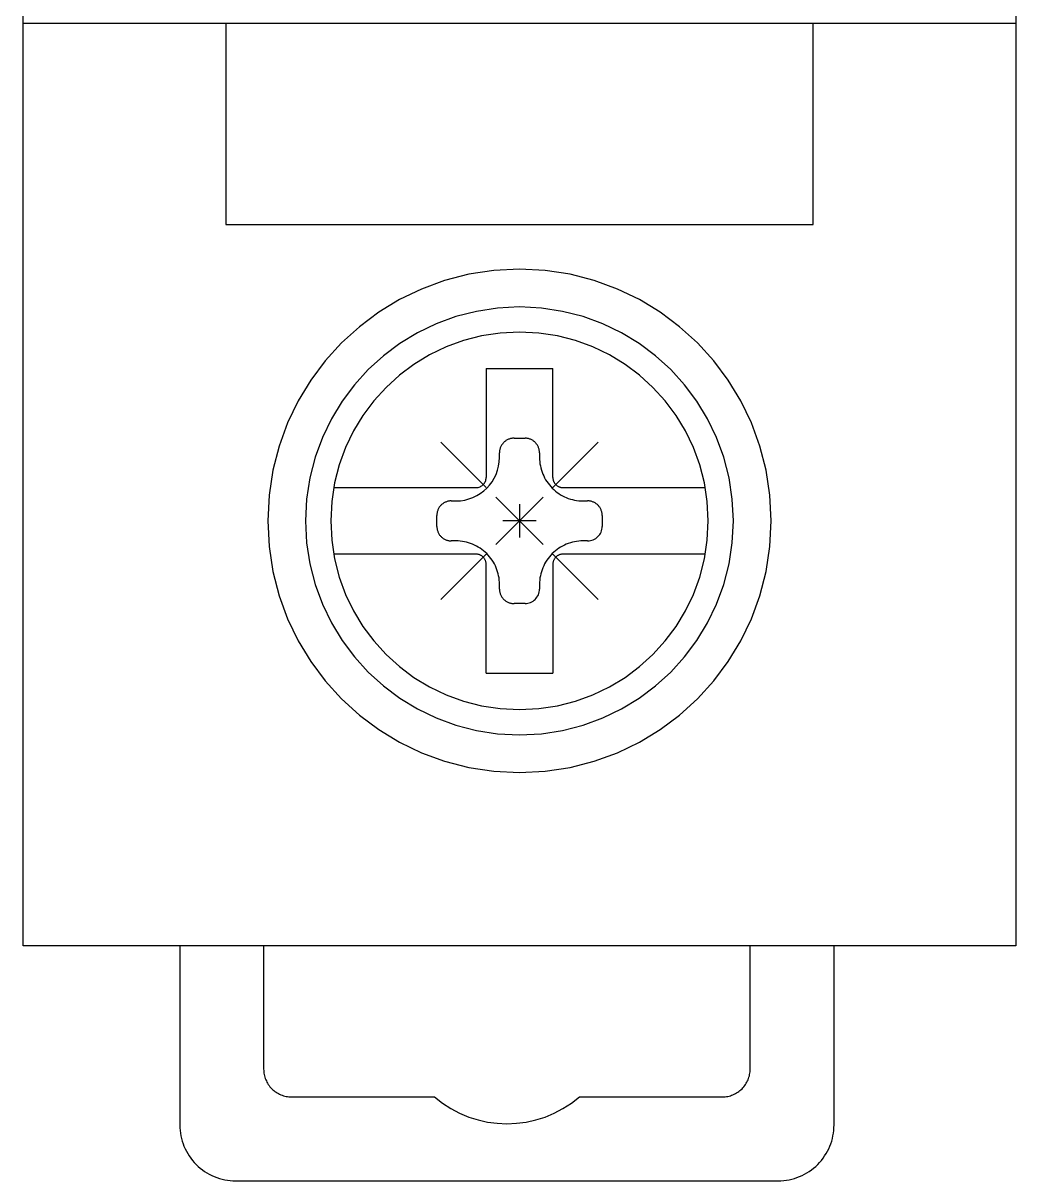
# Model space of a CAD drawing. Header units: millimetres. Extents: x 173893 to 258446, y -176540 to -123824.
# Drawn here: x 199055.91 to 199073.88, y -139324.39 to -139303.43 of the extents above; entities that cross this region are included whole.
import ezdxf

# ---------------------------------------------------------------- set-up
doc = ezdxf.new("R2010")
doc.units = ezdxf.units.MM
doc.header["$LTSCALE"] = 3

msp = doc.modelspace()

# ---------------------------------------------------------------- linework, layer by layer
for p, q in [((199055.909, -139320.141), (199055.909, -139240.659)), ((199073.881, -139240.659), (199073.881, -139320.141)), ((199055.909, -139303.435), (199073.881, -139303.435)), ((199059.58, -139303.435), (199059.58, -139307.08)), ((199070.211, -139307.08), (199070.211, -139303.435)), ((199059.58, -139307.08), (199070.211, -139307.08)), ((199063.977, -139307.982), (199063.54, -139308.094)), ((199064.429, -139307.913), (199063.977, -139307.982)), ((199064.895, -139307.89), (199064.429, -139307.913)), ((199065.361, -139307.913), (199064.895, -139307.89)), ((199064.895, -139307.89), (199064.895, -139307.89)), ((199065.814, -139307.982), (199065.361, -139307.913)), ((199066.25, -139308.094), (199065.814, -139307.982)), ((199063.54, -139308.094), (199063.122, -139308.248)), ((199066.669, -139308.248), (199066.25, -139308.094)), ((199063.122, -139308.248), (199062.723, -139308.439)), ((199067.067, -139308.439), (199066.669, -139308.248)), ((199062.723, -139308.439), (199062.348, -139308.668)), ((199064.499, -139308.593), (199064.115, -139308.652)), ((199064.895, -139308.573), (199064.499, -139308.593)), ((199065.291, -139308.593), (199064.895, -139308.573)), ((199064.895, -139308.573), (199064.895, -139308.573)), ((199065.676, -139308.652), (199065.291, -139308.593)), ((199067.443, -139308.668), (199067.067, -139308.439)), ((199062.348, -139308.668), (199061.997, -139308.93)), ((199063.744, -139308.747), (199063.388, -139308.877)), ((199064.115, -139308.652), (199063.744, -139308.747)), ((199066.047, -139308.747), (199065.676, -139308.652)), ((199066.403, -139308.877), (199066.047, -139308.747)), ((199067.793, -139308.93), (199067.443, -139308.668)), ((199061.997, -139308.93), (199061.674, -139309.224)), ((199063.388, -139308.877), (199063.049, -139309.04)), ((199064.895, -139309.029), (199064.546, -139309.046)), ((199065.245, -139309.046), (199064.895, -139309.029)), ((199064.895, -139309.029), (199064.895, -139309.029)), ((199066.741, -139309.04), (199066.403, -139308.877)), ((199068.117, -139309.224), (199067.793, -139308.93)), ((199061.674, -139309.224), (199061.379, -139309.548)), ((199062.73, -139309.234), (199062.432, -139309.457)), ((199063.049, -139309.04), (199062.73, -139309.234)), ((199063.879, -139309.182), (199063.565, -139309.297)), ((199064.206, -139309.098), (199063.879, -139309.182)), ((199064.546, -139309.046), (199064.206, -139309.098)), ((199065.584, -139309.098), (199065.245, -139309.046)), ((199065.911, -139309.182), (199065.584, -139309.098)), ((199066.225, -139309.297), (199065.911, -139309.182)), ((199067.06, -139309.234), (199066.741, -139309.04)), ((199067.359, -139309.457), (199067.06, -139309.234)), ((199068.411, -139309.548), (199068.117, -139309.224)), ((199063.266, -139309.441), (199062.985, -139309.612)), ((199063.565, -139309.297), (199063.266, -139309.441)), ((199066.524, -139309.441), (199066.225, -139309.297)), ((199066.806, -139309.612), (199066.524, -139309.441)), ((199061.379, -139309.548), (199061.117, -139309.898)), ((199062.432, -139309.457), (199062.157, -139309.707)), ((199062.985, -139309.612), (199062.721, -139309.809)), ((199067.069, -139309.809), (199066.806, -139309.612)), ((199067.634, -139309.707), (199067.359, -139309.457)), ((199068.673, -139309.898), (199068.411, -139309.548)), ((199062.157, -139309.707), (199061.907, -139309.982)), ((199062.721, -139309.809), (199062.479, -139310.03)), ((199064.292, -139309.688), (199064.292, -139311.66)), ((199064.292, -139309.688), (199065.499, -139309.688)), ((199065.499, -139311.66), (199065.499, -139309.688)), ((199067.312, -139310.03), (199067.069, -139309.809)), ((199067.884, -139309.982), (199067.634, -139309.707)), ((199061.117, -139309.898), (199060.889, -139310.274)), ((199061.907, -139309.982), (199061.684, -139310.28)), ((199062.479, -139310.03), (199062.258, -139310.272)), ((199067.532, -139310.272), (199067.312, -139310.03)), ((199068.107, -139310.28), (199067.884, -139309.982)), ((199068.902, -139310.274), (199068.673, -139309.898)), ((199060.889, -139310.274), (199060.697, -139310.672)), ((199061.684, -139310.28), (199061.49, -139310.6)), ((199062.258, -139310.272), (199062.062, -139310.535)), ((199067.729, -139310.535), (199067.532, -139310.272)), ((199068.301, -139310.6), (199068.107, -139310.28)), ((199069.094, -139310.672), (199068.902, -139310.274)), ((199060.697, -139310.672), (199060.544, -139311.091)), ((199061.49, -139310.6), (199061.327, -139310.938)), ((199062.062, -139310.535), (199061.89, -139310.817)), ((199067.9, -139310.817), (199067.729, -139310.535)), ((199068.464, -139310.938), (199068.301, -139310.6)), ((199069.247, -139311.091), (199069.094, -139310.672)), ((199061.89, -139310.817), (199061.747, -139311.116)), ((199068.044, -139311.116), (199067.9, -139310.817)), ((199060.544, -139311.091), (199060.432, -139311.528)), ((199061.327, -139310.938), (199061.196, -139311.294)), ((199061.747, -139311.116), (199061.632, -139311.43)), ((199063.473, -139311.023), (199064.292, -139311.842)), ((199064.548, -139311.123), (199064.545, -139311.135)), ((199064.553, -139311.111), (199064.548, -139311.123)), ((199064.558, -139311.099), (199064.553, -139311.111)), ((199064.564, -139311.088), (199064.558, -139311.099)), ((199064.57, -139311.077), (199064.564, -139311.088)), ((199064.577, -139311.066), (199064.57, -139311.077)), ((199064.585, -139311.055), (199064.577, -139311.066)), ((199064.593, -139311.045), (199064.585, -139311.055)), ((199064.601, -139311.036), (199064.593, -139311.045)), ((199064.61, -139311.026), (199064.601, -139311.036)), ((199064.62, -139311.017), (199064.61, -139311.026)), ((199064.61, -139311.026), (199064.61, -139311.026)), ((199064.629, -139311.009), (199064.62, -139311.017)), ((199064.64, -139311.001), (199064.629, -139311.009)), ((199064.65, -139310.993), (199064.64, -139311.001)), ((199064.661, -139310.986), (199064.65, -139310.993)), ((199064.672, -139310.98), (199064.661, -139310.986)), ((199064.684, -139310.974), (199064.672, -139310.98)), ((199064.695, -139310.969), (199064.684, -139310.974)), ((199064.707, -139310.964), (199064.695, -139310.969)), ((199064.719, -139310.961), (199064.707, -139310.964)), ((199064.732, -139310.957), (199064.719, -139310.961)), ((199064.744, -139310.954), (199064.732, -139310.957)), ((199064.757, -139310.952), (199064.744, -139310.954)), ((199064.77, -139310.951), (199064.757, -139310.952)), ((199064.783, -139310.95), (199064.77, -139310.951)), ((199064.796, -139310.949), (199064.783, -139310.95)), ((199064.796, -139310.949), (199064.796, -139310.949)), ((199064.796, -139310.949), (199064.995, -139310.949)), ((199065.008, -139310.95), (199064.995, -139310.949)), ((199065.021, -139310.951), (199065.008, -139310.95)), ((199065.034, -139310.952), (199065.021, -139310.951)), ((199065.046, -139310.954), (199065.034, -139310.952)), ((199065.059, -139310.957), (199065.046, -139310.954)), ((199065.071, -139310.961), (199065.059, -139310.957)), ((199065.083, -139310.964), (199065.071, -139310.961)), ((199065.095, -139310.969), (199065.083, -139310.964)), ((199065.107, -139310.974), (199065.095, -139310.969)), ((199065.118, -139310.98), (199065.107, -139310.974)), ((199065.13, -139310.986), (199065.118, -139310.98)), ((199065.141, -139310.993), (199065.13, -139310.986)), ((199065.151, -139311.001), (199065.141, -139310.993)), ((199065.161, -139311.009), (199065.151, -139311.001)), ((199065.171, -139311.017), (199065.161, -139311.009)), ((199065.181, -139311.026), (199065.171, -139311.017)), ((199065.189, -139311.036), (199065.181, -139311.026)), ((199065.181, -139311.026), (199065.181, -139311.026)), ((199065.198, -139311.045), (199065.189, -139311.036)), ((199065.206, -139311.055), (199065.198, -139311.045)), ((199065.213, -139311.066), (199065.206, -139311.055)), ((199065.22, -139311.077), (199065.213, -139311.066)), ((199065.226, -139311.088), (199065.22, -139311.077)), ((199065.232, -139311.099), (199065.226, -139311.088)), ((199065.237, -139311.111), (199065.232, -139311.099)), ((199065.242, -139311.123), (199065.237, -139311.111)), ((199065.246, -139311.135), (199065.242, -139311.123)), ((199065.499, -139311.842), (199066.318, -139311.023)), ((199068.159, -139311.43), (199068.044, -139311.116)), ((199068.594, -139311.294), (199068.464, -139310.938)), ((199069.359, -139311.528), (199069.247, -139311.091)), ((199061.196, -139311.294), (199061.101, -139311.665)), ((199064.529, -139311.377), (199064.533, -139311.296)), ((199064.534, -139311.199), (199064.533, -139311.212)), ((199064.533, -139311.296), (199064.533, -139311.212)), ((199064.535, -139311.186), (199064.534, -139311.199)), ((199064.536, -139311.173), (199064.535, -139311.186)), ((199064.538, -139311.16), (199064.536, -139311.173)), ((199064.541, -139311.148), (199064.538, -139311.16)), ((199064.545, -139311.135), (199064.541, -139311.148)), ((199065.249, -139311.148), (199065.246, -139311.135)), ((199065.252, -139311.16), (199065.249, -139311.148)), ((199065.254, -139311.173), (199065.252, -139311.16)), ((199065.256, -139311.186), (199065.254, -139311.173)), ((199065.257, -139311.199), (199065.256, -139311.186)), ((199065.257, -139311.212), (199065.257, -139311.199)), ((199065.257, -139311.212), (199065.257, -139311.296)), ((199065.257, -139311.212), (199065.257, -139311.212)), ((199065.257, -139311.296), (199065.257, -139311.296)), ((199065.257, -139311.296), (199065.258, -139311.335)), ((199065.258, -139311.335), (199065.261, -139311.374)), ((199068.689, -139311.665), (199068.594, -139311.294)), ((199060.432, -139311.528), (199060.362, -139311.98)), ((199061.632, -139311.43), (199061.548, -139311.757)), ((199064.471, -139311.603), (199064.498, -139311.53)), ((199064.498, -139311.53), (199064.517, -139311.455)), ((199064.517, -139311.455), (199064.529, -139311.377)), ((199065.261, -139311.374), (199065.266, -139311.413)), ((199065.266, -139311.413), (199065.273, -139311.451)), ((199065.273, -139311.451), (199065.281, -139311.488)), ((199065.281, -139311.488), (199065.291, -139311.525)), ((199065.291, -139311.525), (199065.303, -139311.562)), ((199068.243, -139311.757), (199068.159, -139311.43)), ((199069.428, -139311.98), (199069.359, -139311.528)), ((199061.101, -139311.665), (199061.042, -139312.05)), ((199061.548, -139311.757), (199061.496, -139312.096)), ((199064.261, -139311.762), (199064.27, -139311.747)), ((199064.27, -139311.747), (199064.278, -139311.731)), ((199064.278, -139311.731), (199064.284, -139311.714)), ((199064.284, -139311.714), (199064.288, -139311.697)), ((199064.288, -139311.697), (199064.291, -139311.679)), ((199064.291, -139311.679), (199064.292, -139311.66)), ((199064.353, -139311.797), (199064.399, -139311.737)), ((199064.399, -139311.737), (199064.438, -139311.672)), ((199064.438, -139311.672), (199064.471, -139311.603)), ((199065.303, -139311.562), (199065.317, -139311.598)), ((199065.317, -139311.598), (199065.333, -139311.633)), ((199065.333, -139311.633), (199065.35, -139311.667)), ((199065.35, -139311.667), (199065.369, -139311.7)), ((199065.369, -139311.7), (199065.39, -139311.733)), ((199065.39, -139311.733), (199065.412, -139311.765)), ((199065.499, -139311.66), (199065.499, -139311.66)), ((199065.499, -139311.66), (199065.499, -139311.669)), ((199065.499, -139311.669), (199065.499, -139311.678)), ((199065.499, -139311.678), (199065.5, -139311.687)), ((199065.5, -139311.687), (199065.502, -139311.696)), ((199065.502, -139311.696), (199065.504, -139311.704)), ((199065.504, -139311.704), (199065.506, -139311.713)), ((199065.506, -139311.713), (199065.509, -139311.721)), ((199065.509, -139311.721), (199065.512, -139311.73)), ((199065.512, -139311.73), (199065.516, -139311.738)), ((199065.516, -139311.738), (199065.52, -139311.746)), ((199065.52, -139311.746), (199065.524, -139311.753)), ((199065.524, -139311.753), (199065.529, -139311.761)), ((199068.295, -139312.096), (199068.243, -139311.757)), ((199068.748, -139312.05), (199068.689, -139311.665)), ((199061.532, -139311.842), (199064.11, -139311.842)), ((199064.11, -139311.842), (199064.128, -139311.841)), ((199064.11, -139311.842), (199064.11, -139311.842)), ((199064.121, -139311.989), (199064.186, -139311.949)), ((199064.128, -139311.841), (199064.146, -139311.839)), ((199064.146, -139311.839), (199064.164, -139311.834)), ((199064.164, -139311.834), (199064.181, -139311.828)), ((199064.181, -139311.828), (199064.196, -139311.82)), ((199064.186, -139311.949), (199064.247, -139311.904)), ((199064.196, -139311.82), (199064.211, -139311.811)), ((199064.211, -139311.811), (199064.225, -139311.801)), ((199064.225, -139311.801), (199064.239, -139311.789)), ((199064.239, -139311.789), (199064.25, -139311.776)), ((199064.247, -139311.904), (199064.303, -139311.853)), ((199064.25, -139311.776), (199064.261, -139311.762)), ((199064.303, -139311.853), (199064.353, -139311.797)), ((199065.412, -139311.765), (199065.436, -139311.795)), ((199065.436, -139311.795), (199065.461, -139311.825)), ((199065.461, -139311.825), (199065.488, -139311.853)), ((199065.488, -139311.853), (199065.488, -139311.853)), ((199065.488, -139311.853), (199065.516, -139311.88)), ((199065.516, -139311.88), (199065.546, -139311.905)), ((199065.529, -139311.761), (199065.534, -139311.768)), ((199065.534, -139311.768), (199065.54, -139311.775)), ((199065.54, -139311.775), (199065.546, -139311.782)), ((199065.546, -139311.782), (199065.552, -139311.789)), ((199065.546, -139311.905), (199065.576, -139311.929)), ((199065.552, -139311.789), (199065.552, -139311.789)), ((199065.552, -139311.789), (199065.558, -139311.795)), ((199065.558, -139311.795), (199065.565, -139311.801)), ((199065.565, -139311.801), (199065.572, -139311.806)), ((199065.572, -139311.806), (199065.58, -139311.812)), ((199065.576, -139311.929), (199065.608, -139311.951)), ((199065.58, -139311.812), (199065.587, -139311.816)), ((199065.587, -139311.816), (199065.595, -139311.821)), ((199065.595, -139311.821), (199065.603, -139311.825)), ((199065.603, -139311.825), (199065.611, -139311.828)), ((199065.608, -139311.951), (199065.64, -139311.972)), ((199065.611, -139311.828), (199065.619, -139311.832)), ((199065.619, -139311.832), (199065.628, -139311.834)), ((199065.628, -139311.834), (199065.636, -139311.837)), ((199065.636, -139311.837), (199065.645, -139311.839)), ((199065.645, -139311.839), (199065.654, -139311.84)), ((199065.654, -139311.84), (199065.663, -139311.841)), ((199065.663, -139311.841), (199065.672, -139311.842)), ((199065.672, -139311.842), (199065.681, -139311.842)), ((199065.681, -139311.842), (199068.259, -139311.842)), ((199060.362, -139311.98), (199060.339, -139312.446)), ((199061.042, -139312.05), (199061.023, -139312.446)), ((199061.496, -139312.096), (199061.478, -139312.446)), ((199063.467, -139312.17), (199063.458, -139312.18)), ((199063.476, -139312.161), (199063.467, -139312.17)), ((199063.485, -139312.152), (199063.476, -139312.161)), ((199063.476, -139312.161), (199063.476, -139312.161)), ((199063.495, -139312.143), (199063.485, -139312.152)), ((199063.505, -139312.135), (199063.495, -139312.143)), ((199063.516, -139312.128), (199063.505, -139312.135)), ((199063.526, -139312.121), (199063.516, -139312.128)), ((199063.537, -139312.114), (199063.526, -139312.121)), ((199063.549, -139312.109), (199063.537, -139312.114)), ((199063.561, -139312.104), (199063.549, -139312.109)), ((199063.573, -139312.099), (199063.561, -139312.104)), ((199063.585, -139312.095), (199063.573, -139312.099)), ((199063.597, -139312.091), (199063.585, -139312.095)), ((199063.61, -139312.089), (199063.597, -139312.091)), ((199063.622, -139312.086), (199063.61, -139312.089)), ((199063.635, -139312.085), (199063.622, -139312.086)), ((199063.648, -139312.084), (199063.635, -139312.085)), ((199063.661, -139312.084), (199063.648, -139312.084)), ((199063.661, -139312.084), (199063.746, -139312.084)), ((199063.661, -139312.084), (199063.661, -139312.084)), ((199063.746, -139312.084), (199063.826, -139312.08)), ((199063.746, -139312.084), (199063.746, -139312.084)), ((199063.826, -139312.08), (199063.905, -139312.068)), ((199063.905, -139312.068), (199063.98, -139312.048)), ((199063.98, -139312.048), (199064.052, -139312.022)), ((199064.052, -139312.022), (199064.121, -139311.989)), ((199064.469, -139312.873), (199065.322, -139312.019)), ((199064.469, -139312.019), (199065.322, -139312.873)), ((199064.895, -139312.144), (199064.895, -139312.748)), ((199065.64, -139311.972), (199065.674, -139311.991)), ((199065.674, -139311.991), (199065.708, -139312.008)), ((199065.708, -139312.008), (199065.743, -139312.024)), ((199065.743, -139312.024), (199065.779, -139312.038)), ((199065.779, -139312.038), (199065.816, -139312.05)), ((199065.816, -139312.05), (199065.853, -139312.06)), ((199065.853, -139312.06), (199065.89, -139312.068)), ((199065.89, -139312.068), (199065.928, -139312.075)), ((199065.928, -139312.075), (199065.967, -139312.08)), ((199065.967, -139312.08), (199066.006, -139312.083)), ((199066.006, -139312.083), (199066.045, -139312.084)), ((199066.045, -139312.084), (199066.129, -139312.084)), ((199066.142, -139312.084), (199066.129, -139312.084)), ((199066.155, -139312.085), (199066.142, -139312.084)), ((199066.168, -139312.086), (199066.155, -139312.085)), ((199066.181, -139312.089), (199066.168, -139312.086)), ((199066.193, -139312.091), (199066.181, -139312.089)), ((199066.206, -139312.095), (199066.193, -139312.091)), ((199066.218, -139312.099), (199066.206, -139312.095)), ((199066.23, -139312.104), (199066.218, -139312.099)), ((199066.241, -139312.109), (199066.23, -139312.104)), ((199066.253, -139312.114), (199066.241, -139312.109)), ((199066.264, -139312.121), (199066.253, -139312.114)), ((199066.275, -139312.128), (199066.264, -139312.121)), ((199066.285, -139312.135), (199066.275, -139312.128)), ((199066.296, -139312.143), (199066.285, -139312.135)), ((199066.306, -139312.152), (199066.296, -139312.143)), ((199066.315, -139312.161), (199066.306, -139312.152)), ((199066.324, -139312.17), (199066.315, -139312.161)), ((199066.315, -139312.161), (199066.315, -139312.161)), ((199066.332, -139312.18), (199066.324, -139312.17)), ((199068.313, -139312.446), (199068.295, -139312.096)), ((199068.768, -139312.446), (199068.748, -139312.05)), ((199069.452, -139312.446), (199069.428, -139311.98)), ((199063.4, -139312.32), (199063.399, -139312.333)), ((199063.399, -139312.333), (199063.399, -139312.346)), ((199063.399, -139312.546), (199063.399, -139312.346)), ((199063.402, -139312.307), (199063.4, -139312.32)), ((199063.404, -139312.295), (199063.402, -139312.307)), ((199063.407, -139312.282), (199063.404, -139312.295)), ((199063.41, -139312.27), (199063.407, -139312.282)), ((199063.414, -139312.258), (199063.41, -139312.27)), ((199063.419, -139312.246), (199063.414, -139312.258)), ((199063.424, -139312.234), (199063.419, -139312.246)), ((199063.43, -139312.222), (199063.424, -139312.234)), ((199063.436, -139312.211), (199063.43, -139312.222)), ((199063.443, -139312.2), (199063.436, -139312.211)), ((199063.45, -139312.19), (199063.443, -139312.2)), ((199063.458, -139312.18), (199063.45, -139312.19)), ((199066.34, -139312.19), (199066.332, -139312.18)), ((199066.348, -139312.2), (199066.34, -139312.19)), ((199066.355, -139312.211), (199066.348, -139312.2)), ((199066.361, -139312.222), (199066.355, -139312.211)), ((199066.367, -139312.234), (199066.361, -139312.222)), ((199066.372, -139312.246), (199066.367, -139312.234)), ((199066.376, -139312.258), (199066.372, -139312.246)), ((199066.38, -139312.27), (199066.376, -139312.258)), ((199066.384, -139312.282), (199066.38, -139312.27)), ((199066.387, -139312.295), (199066.384, -139312.282)), ((199066.389, -139312.307), (199066.387, -139312.295)), ((199066.391, -139312.32), (199066.389, -139312.307)), ((199066.391, -139312.333), (199066.391, -139312.32)), ((199066.392, -139312.346), (199066.391, -139312.333)), ((199066.392, -139312.346), (199066.392, -139312.346)), ((199066.392, -139312.346), (199066.392, -139312.546)), ((199060.339, -139312.446), (199060.339, -139312.446)), ((199060.339, -139312.446), (199060.362, -139312.912)), ((199061.023, -139312.446), (199061.023, -139312.446)), ((199061.023, -139312.446), (199061.042, -139312.842)), ((199061.478, -139312.446), (199061.478, -139312.446)), ((199061.478, -139312.446), (199061.496, -139312.795)), ((199063.399, -139312.546), (199063.399, -139312.546)), ((199063.399, -139312.546), (199063.399, -139312.559)), ((199063.399, -139312.559), (199063.4, -139312.572)), ((199063.4, -139312.572), (199063.402, -139312.584)), ((199063.402, -139312.584), (199063.404, -139312.597)), ((199063.404, -139312.597), (199063.407, -139312.609)), ((199065.197, -139312.446), (199064.594, -139312.446)), ((199066.38, -139312.624), (199066.387, -139312.598)), ((199066.387, -139312.598), (199066.39, -139312.572)), ((199066.39, -139312.572), (199066.392, -139312.546)), ((199068.295, -139312.795), (199068.313, -139312.446)), ((199068.313, -139312.446), (199068.313, -139312.446)), ((199068.748, -139312.842), (199068.768, -139312.446)), ((199068.768, -139312.446), (199068.768, -139312.446)), ((199069.428, -139312.912), (199069.452, -139312.446)), ((199069.452, -139312.446), (199069.452, -139312.446)), ((199061.496, -139312.795), (199061.548, -139313.135)), ((199063.407, -139312.609), (199063.41, -139312.622)), ((199063.41, -139312.622), (199063.414, -139312.634)), ((199063.414, -139312.634), (199063.419, -139312.646)), ((199063.419, -139312.646), (199063.424, -139312.658)), ((199063.424, -139312.658), (199063.43, -139312.669)), ((199063.43, -139312.669), (199063.436, -139312.68)), ((199063.436, -139312.68), (199063.443, -139312.691)), ((199063.443, -139312.691), (199063.45, -139312.702)), ((199063.45, -139312.702), (199063.458, -139312.712)), ((199063.458, -139312.712), (199063.467, -139312.722)), ((199063.467, -139312.722), (199063.476, -139312.731)), ((199063.476, -139312.731), (199063.476, -139312.731)), ((199063.476, -139312.731), (199063.485, -139312.74)), ((199063.485, -139312.74), (199063.495, -139312.749)), ((199063.495, -139312.749), (199063.505, -139312.756)), ((199063.505, -139312.756), (199063.516, -139312.764)), ((199063.516, -139312.764), (199063.526, -139312.771)), ((199063.526, -139312.771), (199063.537, -139312.777)), ((199063.537, -139312.777), (199063.549, -139312.783)), ((199063.549, -139312.783), (199063.561, -139312.788)), ((199063.561, -139312.788), (199063.573, -139312.793)), ((199063.573, -139312.793), (199063.585, -139312.797)), ((199063.585, -139312.797), (199063.597, -139312.8)), ((199063.597, -139312.8), (199063.61, -139312.803)), ((199063.61, -139312.803), (199063.622, -139312.805)), ((199063.622, -139312.805), (199063.635, -139312.807)), ((199063.635, -139312.807), (199063.648, -139312.808)), ((199063.648, -139312.808), (199063.661, -139312.808)), ((199063.746, -139312.808), (199063.661, -139312.808)), ((199063.785, -139312.809), (199063.746, -139312.808)), ((199066.045, -139312.808), (199066.006, -139312.809)), ((199066.129, -139312.808), (199066.045, -139312.808)), ((199066.045, -139312.808), (199066.045, -139312.808)), ((199066.129, -139312.808), (199066.156, -139312.807)), ((199066.129, -139312.808), (199066.129, -139312.808)), ((199066.156, -139312.807), (199066.182, -139312.803)), ((199066.182, -139312.803), (199066.207, -139312.796)), ((199066.207, -139312.796), (199066.232, -139312.787)), ((199066.232, -139312.787), (199066.254, -139312.776)), ((199066.254, -139312.776), (199066.276, -139312.763)), ((199066.276, -139312.763), (199066.296, -139312.748)), ((199066.296, -139312.748), (199066.315, -139312.731)), ((199066.315, -139312.731), (199066.332, -139312.712)), ((199066.332, -139312.712), (199066.347, -139312.692)), ((199066.347, -139312.692), (199066.36, -139312.671)), ((199066.36, -139312.671), (199066.371, -139312.648)), ((199066.371, -139312.648), (199066.38, -139312.624)), ((199068.243, -139313.135), (199068.295, -139312.795)), ((199060.362, -139312.912), (199060.431, -139313.364)), ((199061.042, -139312.842), (199061.101, -139313.226)), ((199063.824, -139312.812), (199063.785, -139312.809)), ((199063.862, -139312.817), (199063.824, -139312.812)), ((199063.9, -139312.823), (199063.862, -139312.817)), ((199063.938, -139312.832), (199063.9, -139312.823)), ((199063.975, -139312.842), (199063.938, -139312.832)), ((199064.011, -139312.854), (199063.975, -139312.842)), ((199064.047, -139312.868), (199064.011, -139312.854)), ((199064.082, -139312.883), (199064.047, -139312.868)), ((199064.117, -139312.901), (199064.082, -139312.883)), ((199064.15, -139312.92), (199064.117, -139312.901)), ((199064.183, -139312.94), (199064.15, -139312.92)), ((199064.214, -139312.962), (199064.183, -139312.94)), ((199064.245, -139312.986), (199064.214, -139312.962)), ((199064.274, -139313.012), (199064.245, -139312.986)), ((199064.303, -139313.039), (199064.274, -139313.012)), ((199065.516, -139313.012), (199065.488, -139313.039)), ((199065.546, -139312.986), (199065.516, -139313.012)), ((199065.576, -139312.962), (199065.546, -139312.986)), ((199065.608, -139312.94), (199065.576, -139312.962)), ((199065.64, -139312.92), (199065.608, -139312.94)), ((199065.674, -139312.901), (199065.64, -139312.92)), ((199065.708, -139312.883), (199065.674, -139312.901)), ((199065.743, -139312.868), (199065.708, -139312.883)), ((199065.779, -139312.854), (199065.743, -139312.868)), ((199065.816, -139312.842), (199065.779, -139312.854)), ((199065.853, -139312.832), (199065.816, -139312.842)), ((199065.89, -139312.823), (199065.853, -139312.832)), ((199065.928, -139312.817), (199065.89, -139312.823)), ((199065.967, -139312.812), (199065.928, -139312.817)), ((199066.006, -139312.809), (199065.967, -139312.812)), ((199068.689, -139313.226), (199068.748, -139312.842)), ((199069.359, -139313.364), (199069.428, -139312.912)), ((199061.101, -139313.226), (199061.196, -139313.597)), ((199064.11, -139313.05), (199061.532, -139313.05)), ((199061.548, -139313.135), (199061.632, -139313.462)), ((199063.473, -139313.869), (199064.292, -139313.05)), ((199064.119, -139313.05), (199064.11, -139313.05)), ((199064.128, -139313.05), (199064.119, -139313.05)), ((199064.136, -139313.051), (199064.128, -139313.05)), ((199064.145, -139313.053), (199064.136, -139313.051)), ((199064.154, -139313.055), (199064.145, -139313.053)), ((199064.163, -139313.057), (199064.154, -139313.055)), ((199064.171, -139313.06), (199064.163, -139313.057)), ((199064.179, -139313.063), (199064.171, -139313.06)), ((199064.187, -139313.067), (199064.179, -139313.063)), ((199064.195, -139313.071), (199064.187, -139313.067)), ((199064.203, -139313.075), (199064.195, -139313.071)), ((199064.211, -139313.08), (199064.203, -139313.075)), ((199064.218, -139313.085), (199064.211, -139313.08)), ((199064.225, -139313.091), (199064.218, -139313.085)), ((199064.232, -139313.097), (199064.225, -139313.091)), ((199064.239, -139313.103), (199064.232, -139313.097)), ((199064.245, -139313.109), (199064.239, -139313.103)), ((199064.239, -139313.103), (199064.239, -139313.103)), ((199064.251, -139313.116), (199064.245, -139313.109)), ((199064.256, -139313.123), (199064.251, -139313.116)), ((199064.261, -139313.131), (199064.256, -139313.123)), ((199064.266, -139313.138), (199064.261, -139313.131)), ((199064.27, -139313.146), (199064.266, -139313.138)), ((199064.274, -139313.154), (199064.27, -139313.146)), ((199064.278, -139313.162), (199064.274, -139313.154)), ((199064.281, -139313.17), (199064.278, -139313.162)), ((199064.284, -139313.179), (199064.281, -139313.17)), ((199064.286, -139313.187), (199064.284, -139313.179)), ((199064.288, -139313.196), (199064.286, -139313.187)), ((199064.29, -139313.205), (199064.288, -139313.196)), ((199064.291, -139313.214), (199064.29, -139313.205)), ((199064.292, -139313.223), (199064.291, -139313.214)), ((199064.292, -139313.232), (199064.292, -139313.223)), ((199064.33, -139313.067), (199064.303, -139313.039)), ((199064.303, -139313.039), (199064.303, -139313.039)), ((199064.355, -139313.096), (199064.33, -139313.067)), ((199064.379, -139313.127), (199064.355, -139313.096)), ((199064.401, -139313.159), (199064.379, -139313.127)), ((199064.422, -139313.191), (199064.401, -139313.159)), ((199064.44, -139313.225), (199064.422, -139313.191)), ((199064.458, -139313.259), (199064.44, -139313.225)), ((199065.35, -139313.225), (199065.333, -139313.259)), ((199065.369, -139313.191), (199065.35, -139313.225)), ((199065.39, -139313.159), (199065.369, -139313.191)), ((199065.412, -139313.127), (199065.39, -139313.159)), ((199065.436, -139313.096), (199065.412, -139313.127)), ((199065.461, -139313.067), (199065.436, -139313.096)), ((199065.488, -139313.039), (199065.461, -139313.067)), ((199065.488, -139313.039), (199065.488, -139313.039)), ((199065.499, -139313.05), (199066.318, -139313.869)), ((199065.5, -139313.205), (199065.499, -139313.214)), ((199065.499, -139313.214), (199065.499, -139313.223)), ((199065.499, -139313.223), (199065.499, -139313.232)), ((199065.502, -139313.196), (199065.5, -139313.205)), ((199065.504, -139313.187), (199065.502, -139313.196)), ((199065.506, -139313.179), (199065.504, -139313.187)), ((199065.509, -139313.17), (199065.506, -139313.179)), ((199065.512, -139313.162), (199065.509, -139313.17)), ((199065.516, -139313.154), (199065.512, -139313.162)), ((199065.52, -139313.146), (199065.516, -139313.154)), ((199065.524, -139313.138), (199065.52, -139313.146)), ((199065.529, -139313.131), (199065.524, -139313.138)), ((199065.534, -139313.123), (199065.529, -139313.131)), ((199065.54, -139313.116), (199065.534, -139313.123)), ((199065.546, -139313.109), (199065.54, -139313.116)), ((199065.552, -139313.103), (199065.546, -139313.109)), ((199065.558, -139313.097), (199065.552, -139313.103)), ((199065.552, -139313.103), (199065.552, -139313.103)), ((199065.565, -139313.091), (199065.558, -139313.097)), ((199065.572, -139313.085), (199065.565, -139313.091)), ((199065.58, -139313.08), (199065.572, -139313.085)), ((199065.587, -139313.075), (199065.58, -139313.08)), ((199065.595, -139313.071), (199065.587, -139313.075)), ((199065.603, -139313.067), (199065.595, -139313.071)), ((199065.611, -139313.063), (199065.603, -139313.067)), ((199065.619, -139313.06), (199065.611, -139313.063)), ((199065.628, -139313.057), (199065.619, -139313.06)), ((199065.636, -139313.055), (199065.628, -139313.057)), ((199065.645, -139313.053), (199065.636, -139313.055)), ((199065.654, -139313.051), (199065.645, -139313.053)), ((199065.663, -139313.05), (199065.654, -139313.051)), ((199065.672, -139313.05), (199065.663, -139313.05)), ((199065.681, -139313.05), (199065.672, -139313.05)), ((199065.681, -139313.05), (199065.681, -139313.05)), ((199068.259, -139313.05), (199065.681, -139313.05)), ((199068.159, -139313.462), (199068.243, -139313.135)), ((199068.594, -139313.597), (199068.689, -139313.226)), ((199060.431, -139313.364), (199060.544, -139313.801)), ((199064.292, -139313.232), (199064.292, -139313.232)), ((199064.292, -139315.204), (199064.292, -139313.232)), ((199064.473, -139313.294), (199064.458, -139313.259)), ((199064.487, -139313.33), (199064.473, -139313.294)), ((199064.499, -139313.366), (199064.487, -139313.33)), ((199064.509, -139313.403), (199064.499, -139313.366)), ((199064.518, -139313.441), (199064.509, -139313.403)), ((199065.281, -139313.403), (199065.273, -139313.441)), ((199065.291, -139313.366), (199065.281, -139313.403)), ((199065.303, -139313.33), (199065.291, -139313.366)), ((199065.317, -139313.294), (199065.303, -139313.33)), ((199065.333, -139313.259), (199065.317, -139313.294)), ((199065.499, -139313.232), (199065.499, -139315.204)), ((199069.247, -139313.801), (199069.359, -139313.364)), ((199061.196, -139313.597), (199061.327, -139313.953)), ((199061.632, -139313.462), (199061.747, -139313.776)), ((199064.525, -139313.479), (199064.518, -139313.441)), ((199064.529, -139313.517), (199064.525, -139313.479)), ((199064.532, -139313.556), (199064.529, -139313.517)), ((199064.533, -139313.595), (199064.532, -139313.556)), ((199064.533, -139313.68), (199064.533, -139313.595)), ((199064.533, -139313.595), (199064.533, -139313.595)), ((199065.258, -139313.556), (199065.257, -139313.595)), ((199065.257, -139313.595), (199065.257, -139313.68)), ((199065.261, -139313.517), (199065.258, -139313.556)), ((199065.266, -139313.479), (199065.261, -139313.517)), ((199065.273, -139313.441), (199065.266, -139313.479)), ((199068.044, -139313.776), (199068.159, -139313.462)), ((199068.464, -139313.953), (199068.594, -139313.597)), ((199060.544, -139313.801), (199060.697, -139314.219)), ((199061.747, -139313.776), (199061.89, -139314.075)), ((199064.533, -139313.68), (199064.533, -139313.68)), ((199064.533, -139313.68), (199064.534, -139313.693)), ((199064.534, -139313.693), (199064.535, -139313.706)), ((199064.535, -139313.706), (199064.536, -139313.719)), ((199064.536, -139313.719), (199064.538, -139313.731)), ((199064.538, -139313.731), (199064.541, -139313.744)), ((199064.541, -139313.744), (199064.545, -139313.756)), ((199064.545, -139313.756), (199064.548, -139313.768)), ((199064.548, -139313.768), (199064.553, -139313.78)), ((199064.553, -139313.78), (199064.558, -139313.792)), ((199064.558, -139313.792), (199064.564, -139313.803)), ((199064.564, -139313.803), (199064.57, -139313.815)), ((199064.57, -139313.815), (199064.577, -139313.826)), ((199064.577, -139313.826), (199064.585, -139313.836)), ((199064.585, -139313.836), (199064.593, -139313.846)), ((199064.593, -139313.846), (199064.601, -139313.856)), ((199064.601, -139313.856), (199064.61, -139313.866)), ((199065.18, -139313.866), (199065.197, -139313.847)), ((199065.197, -139313.847), (199065.212, -139313.827)), ((199065.212, -139313.827), (199065.226, -139313.805)), ((199065.226, -139313.805), (199065.237, -139313.782)), ((199065.237, -139313.782), (199065.245, -139313.758)), ((199065.245, -139313.758), (199065.252, -139313.733)), ((199065.252, -139313.733), (199065.256, -139313.707)), ((199065.256, -139313.707), (199065.257, -139313.68)), ((199067.9, -139314.075), (199068.044, -139313.776)), ((199069.094, -139314.219), (199069.247, -139313.801)), ((199061.327, -139313.953), (199061.49, -139314.292)), ((199064.61, -139313.866), (199064.61, -139313.866)), ((199064.61, -139313.866), (199064.62, -139313.874)), ((199064.62, -139313.874), (199064.629, -139313.883)), ((199064.629, -139313.883), (199064.64, -139313.891)), ((199064.64, -139313.891), (199064.65, -139313.898)), ((199064.65, -139313.898), (199064.661, -139313.905)), ((199064.661, -139313.905), (199064.672, -139313.911)), ((199064.672, -139313.911), (199064.684, -139313.917)), ((199064.684, -139313.917), (199064.695, -139313.922)), ((199064.695, -139313.922), (199064.707, -139313.927)), ((199064.707, -139313.927), (199064.719, -139313.931)), ((199064.719, -139313.931), (199064.732, -139313.934)), ((199064.732, -139313.934), (199064.744, -139313.937)), ((199064.744, -139313.937), (199064.757, -139313.939)), ((199064.757, -139313.939), (199064.77, -139313.941)), ((199064.77, -139313.941), (199064.783, -139313.942)), ((199064.783, -139313.942), (199064.796, -139313.942)), ((199064.995, -139313.942), (199064.796, -139313.942)), ((199064.995, -139313.942), (199065.022, -139313.941)), ((199064.995, -139313.942), (199064.995, -139313.942)), ((199065.022, -139313.941), (199065.048, -139313.937)), ((199065.048, -139313.937), (199065.073, -139313.93)), ((199065.073, -139313.93), (199065.097, -139313.922)), ((199065.097, -139313.922), (199065.12, -139313.911)), ((199065.12, -139313.911), (199065.141, -139313.897)), ((199065.141, -139313.897), (199065.162, -139313.882)), ((199065.162, -139313.882), (199065.18, -139313.866)), ((199068.301, -139314.292), (199068.464, -139313.953)), ((199060.697, -139314.219), (199060.889, -139314.617)), ((199061.89, -139314.075), (199062.062, -139314.356)), ((199067.729, -139314.356), (199067.9, -139314.075)), ((199068.902, -139314.618), (199069.094, -139314.219)), ((199061.49, -139314.292), (199061.684, -139314.611)), ((199062.062, -139314.356), (199062.258, -139314.62)), ((199067.532, -139314.62), (199067.729, -139314.356)), ((199068.107, -139314.611), (199068.301, -139314.292)), ((199060.889, -139314.617), (199061.117, -139314.993)), ((199061.684, -139314.611), (199061.907, -139314.909)), ((199062.258, -139314.62), (199062.479, -139314.862)), ((199067.312, -139314.862), (199067.532, -139314.62)), ((199067.884, -139314.909), (199068.107, -139314.611)), ((199068.673, -139314.993), (199068.902, -139314.618)), ((199062.479, -139314.862), (199062.721, -139315.083)), ((199067.069, -139315.083), (199067.312, -139314.862)), ((199061.117, -139314.993), (199061.379, -139315.344)), ((199061.907, -139314.909), (199062.157, -139315.184)), ((199062.721, -139315.083), (199062.985, -139315.279)), ((199066.806, -139315.279), (199067.069, -139315.083)), ((199067.634, -139315.184), (199067.884, -139314.909)), ((199068.411, -139315.344), (199068.673, -139314.993)), ((199062.157, -139315.184), (199062.432, -139315.434)), ((199062.985, -139315.279), (199063.266, -139315.451)), ((199064.292, -139315.204), (199065.499, -139315.204)), ((199066.524, -139315.451), (199066.806, -139315.279)), ((199067.359, -139315.434), (199067.634, -139315.184)), ((199061.379, -139315.344), (199061.673, -139315.668)), ((199062.432, -139315.434), (199062.73, -139315.657)), ((199063.266, -139315.451), (199063.565, -139315.595)), ((199066.225, -139315.595), (199066.524, -139315.451)), ((199067.06, -139315.657), (199067.359, -139315.434)), ((199068.117, -139315.668), (199068.411, -139315.344)), ((199061.673, -139315.668), (199061.997, -139315.961)), ((199062.73, -139315.657), (199063.049, -139315.851)), ((199063.565, -139315.595), (199063.879, -139315.709)), ((199063.879, -139315.709), (199064.206, -139315.794)), ((199065.584, -139315.794), (199065.911, -139315.709)), ((199065.911, -139315.709), (199066.225, -139315.595)), ((199066.741, -139315.851), (199067.06, -139315.657)), ((199067.793, -139315.962), (199068.117, -139315.668)), ((199063.049, -139315.851), (199063.388, -139316.014)), ((199064.206, -139315.794), (199064.546, -139315.845)), ((199064.546, -139315.845), (199064.895, -139315.863)), ((199064.895, -139315.863), (199065.245, -139315.845)), ((199064.895, -139315.863), (199064.895, -139315.863)), ((199065.245, -139315.845), (199065.584, -139315.794)), ((199066.403, -139316.014), (199066.741, -139315.851)), ((199061.997, -139315.961), (199062.348, -139316.224)), ((199063.388, -139316.014), (199063.744, -139316.145)), ((199063.744, -139316.145), (199064.115, -139316.24)), ((199065.676, -139316.24), (199066.047, -139316.145)), ((199066.047, -139316.145), (199066.403, -139316.014)), ((199067.443, -139316.224), (199067.793, -139315.962)), ((199062.348, -139316.224), (199062.723, -139316.452)), ((199064.115, -139316.24), (199064.499, -139316.299)), ((199064.499, -139316.299), (199064.895, -139316.319)), ((199064.895, -139316.319), (199065.291, -139316.299)), ((199064.895, -139316.319), (199064.895, -139316.319)), ((199065.291, -139316.299), (199065.676, -139316.24)), ((199067.067, -139316.452), (199067.443, -139316.224)), ((199062.723, -139316.452), (199063.122, -139316.644)), ((199066.669, -139316.644), (199067.067, -139316.452)), ((199063.122, -139316.644), (199063.54, -139316.797)), ((199066.25, -139316.797), (199066.669, -139316.644)), ((199063.54, -139316.797), (199063.977, -139316.91)), ((199063.977, -139316.91), (199064.429, -139316.979)), ((199064.429, -139316.979), (199064.895, -139317.002)), ((199064.895, -139317.002), (199065.361, -139316.979)), ((199065.361, -139316.979), (199065.813, -139316.91)), ((199065.813, -139316.91), (199066.25, -139316.797)), ((199064.895, -139317.002), (199064.895, -139317.002)), ((199073.881, -139320.141), (199055.909, -139320.141)), ((199058.744, -139320.141), (199058.744, -139323.381)), ((199060.263, -139320.141), (199060.263, -139322.369)), ((199069.072, -139322.369), (199069.072, -139320.141)), ((199070.591, -139323.381), (199070.591, -139320.141)), ((199060.263, -139322.369), (199060.263, -139322.369)), ((199060.263, -139322.369), (199060.264, -139322.393)), ((199060.264, -139322.393), (199060.266, -139322.418)), ((199060.266, -139322.418), (199060.269, -139322.443)), ((199060.269, -139322.443), (199060.273, -139322.468)), ((199069.062, -139322.468), (199069.066, -139322.443)), ((199069.066, -139322.443), (199069.069, -139322.418)), ((199069.069, -139322.418), (199069.071, -139322.393)), ((199069.071, -139322.393), (199069.072, -139322.369)), ((199060.273, -139322.468), (199060.278, -139322.492)), ((199060.278, -139322.492), (199060.285, -139322.516)), ((199060.285, -139322.516), (199060.293, -139322.539)), ((199060.293, -139322.539), (199060.302, -139322.562)), ((199060.302, -139322.562), (199060.312, -139322.585)), ((199060.312, -139322.585), (199060.323, -139322.607)), ((199060.323, -139322.607), (199060.335, -139322.628)), ((199060.335, -139322.628), (199060.348, -139322.649)), ((199060.348, -139322.649), (199060.362, -139322.669)), ((199068.972, -139322.669), (199068.987, -139322.649)), ((199068.987, -139322.649), (199069, -139322.628)), ((199069, -139322.628), (199069.012, -139322.607)), ((199069.012, -139322.607), (199069.023, -139322.585)), ((199069.023, -139322.585), (199069.033, -139322.562)), ((199069.033, -139322.562), (199069.042, -139322.539)), ((199069.042, -139322.539), (199069.05, -139322.516)), ((199069.05, -139322.516), (199069.057, -139322.492)), ((199069.057, -139322.492), (199069.062, -139322.468)), ((199060.362, -139322.669), (199060.378, -139322.689)), ((199060.378, -139322.689), (199060.394, -139322.708)), ((199060.394, -139322.708), (199060.411, -139322.726)), ((199060.411, -139322.726), (199060.411, -139322.726)), ((199060.411, -139322.726), (199060.43, -139322.744)), ((199060.43, -139322.744), (199060.448, -139322.76)), ((199060.448, -139322.76), (199060.468, -139322.775)), ((199060.468, -139322.775), (199060.488, -139322.79)), ((199060.488, -139322.79), (199060.509, -139322.803)), ((199060.509, -139322.803), (199060.531, -139322.815)), ((199060.531, -139322.815), (199060.553, -139322.826)), ((199060.553, -139322.826), (199060.576, -139322.836)), ((199060.576, -139322.836), (199060.598, -139322.845)), ((199060.598, -139322.845), (199060.622, -139322.853)), ((199060.622, -139322.853), (199060.646, -139322.859)), ((199060.646, -139322.859), (199060.67, -139322.865)), ((199060.67, -139322.865), (199060.694, -139322.869)), ((199068.64, -139322.869), (199068.665, -139322.865)), ((199068.665, -139322.865), (199068.689, -139322.859)), ((199068.689, -139322.859), (199068.713, -139322.853)), ((199068.713, -139322.853), (199068.736, -139322.845)), ((199068.736, -139322.845), (199068.759, -139322.836)), ((199068.759, -139322.836), (199068.782, -139322.826)), ((199068.782, -139322.826), (199068.804, -139322.815)), ((199068.804, -139322.815), (199068.825, -139322.803)), ((199068.825, -139322.803), (199068.846, -139322.79)), ((199068.846, -139322.79), (199068.867, -139322.775)), ((199068.867, -139322.775), (199068.886, -139322.76)), ((199068.886, -139322.76), (199068.905, -139322.744)), ((199068.905, -139322.744), (199068.924, -139322.726)), ((199068.924, -139322.726), (199068.941, -139322.708)), ((199068.924, -139322.726), (199068.924, -139322.726)), ((199068.941, -139322.708), (199068.957, -139322.689)), ((199068.957, -139322.689), (199068.972, -139322.669)), ((199060.694, -139322.869), (199060.719, -139322.872)), ((199060.719, -139322.872), (199060.744, -139322.874)), ((199060.744, -139322.874), (199060.769, -139322.875)), ((199060.769, -139322.875), (199063.354, -139322.875)), ((199063.354, -139322.875), (199063.354, -139322.875)), ((199063.354, -139322.875), (199063.499, -139322.988)), ((199063.499, -139322.988), (199063.653, -139323.086)), ((199065.682, -139323.086), (199065.835, -139322.988)), ((199065.835, -139322.988), (199065.981, -139322.875)), ((199065.981, -139322.875), (199068.566, -139322.875)), ((199068.566, -139322.875), (199068.591, -139322.874)), ((199068.566, -139322.875), (199068.566, -139322.875)), ((199068.591, -139322.874), (199068.616, -139322.872)), ((199068.616, -139322.872), (199068.64, -139322.869)), ((199063.653, -139323.086), (199063.812, -139323.17)), ((199063.812, -139323.17), (199063.977, -139323.238)), ((199063.977, -139323.238), (199064.146, -139323.291)), ((199065.189, -139323.291), (199065.358, -139323.238)), ((199065.358, -139323.238), (199065.523, -139323.17)), ((199065.523, -139323.17), (199065.682, -139323.086)), ((199058.744, -139323.381), (199058.744, -139323.381)), ((199058.744, -139323.381), (199058.746, -139323.431)), ((199058.746, -139323.431), (199058.749, -139323.481)), ((199058.749, -139323.481), (199058.755, -139323.53)), ((199064.146, -139323.291), (199064.318, -139323.329)), ((199064.318, -139323.329), (199064.492, -139323.351)), ((199064.492, -139323.351), (199064.667, -139323.359)), ((199064.667, -139323.359), (199064.843, -139323.351)), ((199064.843, -139323.351), (199065.017, -139323.329)), ((199065.017, -139323.329), (199065.189, -139323.291)), ((199070.579, -139323.53), (199070.586, -139323.481)), ((199070.586, -139323.481), (199070.589, -139323.431)), ((199070.589, -139323.431), (199070.591, -139323.381)), ((199058.755, -139323.53), (199058.764, -139323.579)), ((199058.764, -139323.579), (199058.775, -139323.628)), ((199058.775, -139323.628), (199058.788, -139323.675)), ((199058.788, -139323.675), (199058.804, -139323.722)), ((199070.531, -139323.722), (199070.547, -139323.675)), ((199070.547, -139323.675), (199070.56, -139323.628)), ((199070.56, -139323.628), (199070.571, -139323.579)), ((199070.571, -139323.579), (199070.579, -139323.53)), ((199058.804, -139323.722), (199058.821, -139323.768)), ((199058.821, -139323.768), (199058.841, -139323.813)), ((199058.841, -139323.813), (199058.864, -139323.858)), ((199058.864, -139323.858), (199058.888, -139323.901)), ((199058.888, -139323.901), (199058.914, -139323.943)), ((199070.42, -139323.943), (199070.447, -139323.901)), ((199070.447, -139323.901), (199070.471, -139323.858)), ((199070.471, -139323.858), (199070.493, -139323.813)), ((199070.493, -139323.813), (199070.514, -139323.768)), ((199070.514, -139323.768), (199070.531, -139323.722)), ((199058.914, -139323.943), (199058.943, -139323.983)), ((199058.943, -139323.983), (199058.974, -139324.023)), ((199058.974, -139324.023), (199059.006, -139324.06)), ((199059.006, -139324.06), (199059.041, -139324.097)), ((199059.041, -139324.097), (199059.041, -139324.097)), ((199059.041, -139324.097), (199059.077, -139324.131)), ((199070.258, -139324.131), (199070.294, -139324.097)), ((199070.294, -139324.097), (199070.329, -139324.06)), ((199070.294, -139324.097), (199070.294, -139324.097)), ((199070.329, -139324.06), (199070.361, -139324.023)), ((199070.361, -139324.023), (199070.392, -139323.983)), ((199070.392, -139323.983), (199070.42, -139323.943)), ((199059.077, -139324.131), (199059.115, -139324.164)), ((199059.115, -139324.164), (199059.154, -139324.195)), ((199059.154, -139324.195), (199059.195, -139324.223)), ((199059.195, -139324.223), (199059.237, -139324.25)), ((199059.237, -139324.25), (199059.28, -139324.274)), ((199059.28, -139324.274), (199059.324, -139324.296)), ((199059.324, -139324.296), (199059.369, -139324.316)), ((199059.369, -139324.316), (199059.415, -139324.334)), ((199059.415, -139324.334), (199059.462, -139324.35)), ((199069.872, -139324.35), (199069.919, -139324.334)), ((199069.919, -139324.334), (199069.966, -139324.316)), ((199069.966, -139324.316), (199070.011, -139324.296)), ((199070.011, -139324.296), (199070.055, -139324.274)), ((199070.055, -139324.274), (199070.098, -139324.25)), ((199070.098, -139324.25), (199070.14, -139324.223)), ((199070.14, -139324.223), (199070.18, -139324.195)), ((199070.18, -139324.195), (199070.22, -139324.164)), ((199070.22, -139324.164), (199070.258, -139324.131)), ((199059.462, -139324.35), (199059.51, -139324.363)), ((199059.51, -139324.363), (199059.558, -139324.374)), ((199059.558, -139324.374), (199059.607, -139324.382)), ((199059.607, -139324.382), (199059.657, -139324.389)), ((199059.657, -139324.389), (199059.707, -139324.392)), ((199059.707, -139324.392), (199059.757, -139324.394)), ((199059.757, -139324.394), (199069.578, -139324.394)), ((199069.578, -139324.394), (199069.628, -139324.392)), ((199069.578, -139324.394), (199069.578, -139324.394)), ((199069.628, -139324.392), (199069.678, -139324.389)), ((199069.678, -139324.389), (199069.728, -139324.382)), ((199069.728, -139324.382), (199069.777, -139324.374)), ((199069.777, -139324.374), (199069.825, -139324.363)), ((199069.825, -139324.363), (199069.872, -139324.35))]:
    msp.add_line(p, q)

doc.saveas('drawing.dxf')
